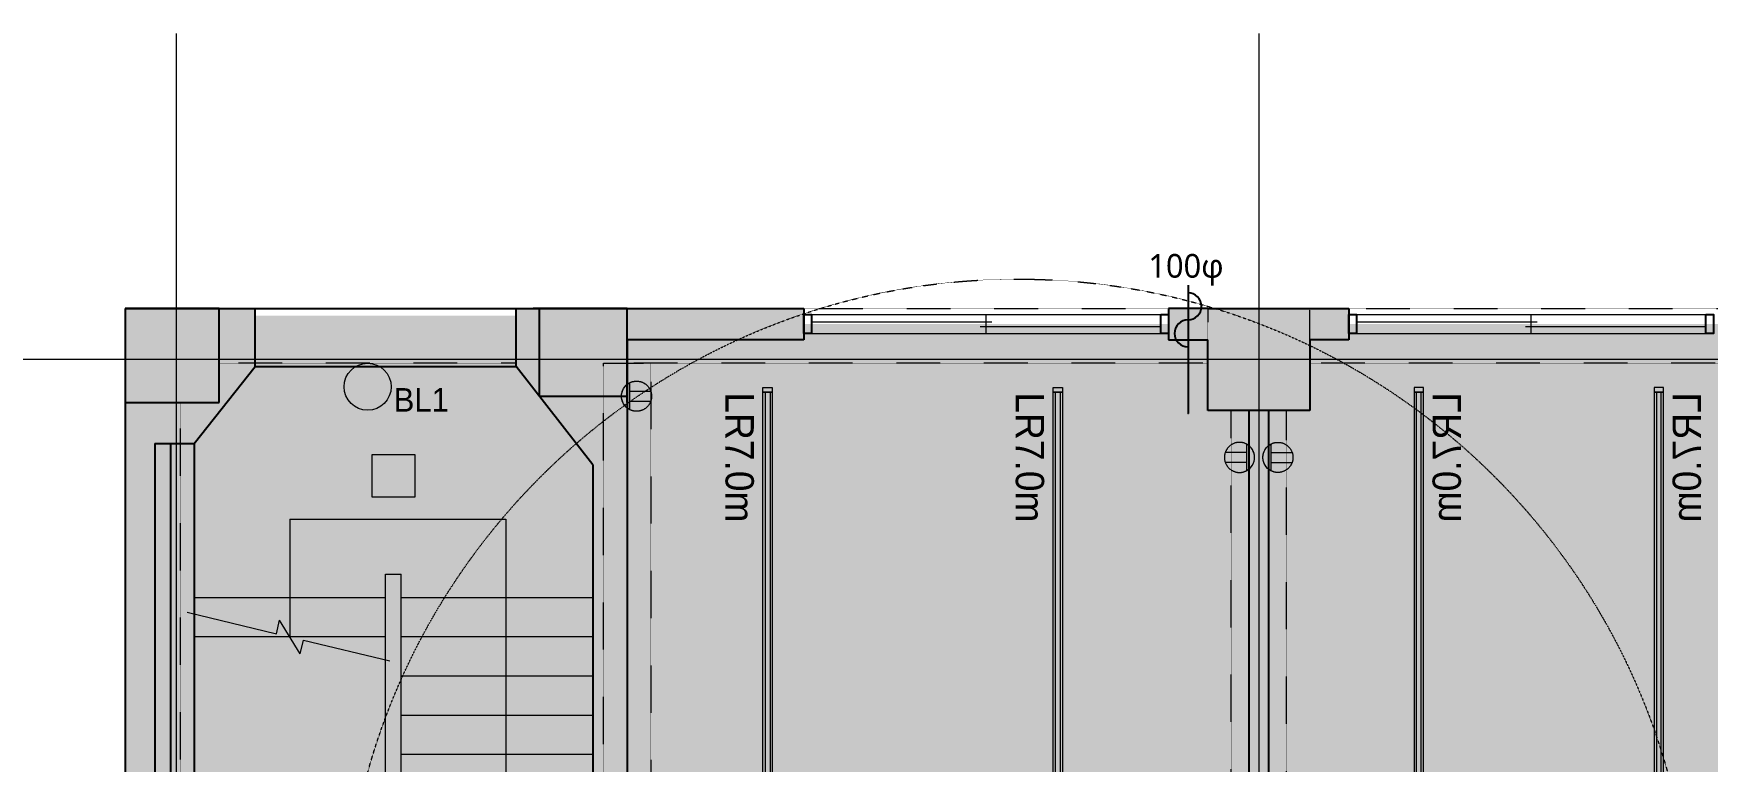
# Model space of a CAD drawing. Header units: millimetres. Extents: x -376000 to 292178, y -193032 to 188048.
# Drawn here: x -82738 to -72068, y 68286 to 72925 of the extents above; entities that cross this region are included whole.
import ezdxf

# ---------------------------------------------------------------- set-up
doc = ezdxf.new("R2010")
doc.units = ezdxf.units.MM
for name, pattern in [('VW-01 短破線', [2.116125, 1.058062, -1.058062]), ('ラインタイプ-1', [2.116531, 1.058062, -1.058469]), ('ラインタイプ-28', [1.058161, 0.705383, -0.352778]), ('ラインタイプ-6', [5.291531, 3.175, -1.058062, 0.352704, -0.705764])]:
    doc.linetypes.add(name, pattern=pattern)
for name, color, linetype, lineweight, true_color in [('02_0.25', 1, 'Continuous', 25, 0xff0000), ('03_0.15', 7, 'Continuous', 15, 0x990099), ('04_0.10', 7, 'Continuous', 9, 0x0099ff), ('05_0.05点線', 9, 'ラインタイプ-28', 5, 0x808080), ('06一点鎖線', 7, 'ラインタイプ-6', 9, 0x9999ff), ('08_ハッチ・色', 7, 'Continuous', 5, 0x888888)]:
    doc.layers.add(name, color=color, linetype=linetype, lineweight=lineweight, true_color=true_color)
for name, color, linetype, lineweight in [('07_文字・記号', 7, 'Continuous', 9), ('_塗（エリア） (2D)', 7, 'Continuous', 5), ('_塗（壁） (2D)', 7, 'Continuous', 5), ('_天井プロット (2D)', 7, 'Continuous', 5), ('_平面図(既存部) (2D)', 7, 'Continuous', 5), ('_平面図（新設） (2D)', 7, 'Continuous', 5), ('_梁 (2D)', 7, 'Continuous', 5)]:
    doc.layers.add(name, color=color, linetype=linetype, lineweight=lineweight)
doc.styles.add('Yu Gothic UI Semilight', font='Yu Gothic UI Semilight.ttf')
doc.styles.add('ＭＳ Ｐゴシック', font='MS PGothic.ttf')

# ---------------------------------------------------------------- blocks, each defined once
blk = doc.blocks.new('塗（エリア） (2D)')
at = {"layer": '08_ハッチ・色', "linetype": 'Continuous', "lineweight": 0, "true_color": 0xbbbbbb, "transparency": 33554559}
blk.add_hatch(color=9, dxfattribs=at).paths.add_polyline_path([(-82029, 71128), (-79029, 71128), (-79029, 65274), (-82029, 65274)])
at = {"layer": '08_ハッチ・色', "linetype": 'Continuous', "lineweight": 0, "true_color": 0x98d8ff, "transparency": 33554559}
for points in [[(-79029, 71074), (-74929, 71074), (-74929, 63569), (-79029, 63569)], [(-74929, 71074), (-71479, 71074), (-71479, 63569), (-74929, 63569)]]:
    blk.add_hatch(color=141, dxfattribs=at).paths.add_polyline_path(points)
blk = doc.blocks.new('塗（壁） (2D)')
at = {"layer": '02_0.25', "linetype": 'Continuous', "lineweight": 0, "true_color": 0xaaaaaa}
for points in [[(-82154, 71174), (-81326, 71174), (-81326, 70804), (-81714, 70312), (-82154, 70312)], [(-75504, 70974), (-75504, 71174), (-75254, 71174), (-75254, 70974)], [(-75254, 71174), (-74604, 71174), (-74604, 70524), (-75254, 70524)], [(-74604, 70974), (-74604, 71174), (-74354, 71174), (-74354, 70974)], [(-82154, 70312), (-81964, 70312), (-81964, 65199), (-82154, 65199)], [(-82154, 70312), (-81964, 70312), (-81964, 65199), (-82154, 65199)]]:
    blk.add_hatch(color=253, dxfattribs=at).paths.add_polyline_path(points)
at = {"layer": '08_ハッチ・色', "linetype": 'Continuous', "lineweight": 0, "true_color": 0xaaaaaa}
blk.add_hatch(color=253, dxfattribs=at).paths.add_polyline_path([(-79661, 71174), (-77829, 71174), (-77829, 70974), (-78954, 70974), (-78954, 63524), (-79174, 63524), (-79174, 70176), (-79661, 70804)])
at = {"layer": '08_ハッチ・色', "linetype": 'Continuous', "lineweight": 0}
blk.add_hatch(color=120, dxfattribs=at).paths.add_polyline_path([(-74991, 70524), (-74866, 70524), (-74866, 64624), (-74991, 64624)])
at = {"layer": '08_ハッチ・色', "color": 253, "linetype": 'Continuous', "true_color": 0xaaaaaa}
for points in [[(-82154, 70574), (-81554, 70574), (-82154, 71174), (-81554, 71174)], [(-79514, 70614), (-78954, 70614), (-79514, 71174), (-78954, 71174)]]:
    blk.add_solid(points, dxfattribs=at)
blk = doc.blocks.new('グループ-31')
at = {"layer": '02_0.25', "flags": 128}
for points in [[(-1162, 60), (-1113, 60), (-1113, -60), (-1162, -60)], [(1113, 60), (1162, 60), (1162, -60), (1113, -60)]]:
    blk.add_lwpolyline(points, close=True, dxfattribs=at)
at = {"layer": '03_0.15'}
for p, q in [((-1113, 15), (37, 15)), ((0, -60), (0, 60)), ((-37, -15), (1113, -15))]:
    blk.add_line(p, q, dxfattribs=at)
at = {"layer": '04_0.10'}
for p, q in [((-1113, 60), (1113, 60)), ((-1113, -60), (1113, -60))]:
    blk.add_line(p, q, dxfattribs=at)
blk = doc.blocks.new('シンボル-2')
at = {"layer": '02_0.25', "color": 7}
blk.add_blockref('グループ-31', (0, 0), dxfattribs=at)
blk = doc.blocks.new('平面図(既存部) (2D)')
at = {"layer": '02_0.25'}
for p, q in [((-82153.728, 71173.559), (-82153.728, 63673.559)), ((-82153.728, 71173.559), (-77828.728, 71173.559)), ((-82153.728, 71173.559), (-82153.728, 70573.559)), ((-81553.728, 71173.559), (-82153.728, 71173.559)), ((-81553.728, 70573.559), (-81553.728, 71173.559)), ((-81325.688, 70803.559), (-81325.688, 71173.559)), ((-79661.343, 70803.559), (-79661.343, 71173.559)), ((-79513.728, 71173.559), (-79513.728, 70613.559)), ((-78953.728, 70573.559), (-78953.728, 71173.559)), ((-77828.728, 71173.559), (-77828.728, 70973.559)), ((-75503.728, 71173.559), (-75503.728, 70973.559)), ((-75253.728, 71173.559), (-75503.728, 71173.559)), ((-75253.728, 71173.559), (-74603.728, 71173.559)), ((-74603.728, 71173.559), (-74353.728, 71173.559)), ((-74353.728, 71173.559), (-74353.728, 70973.559)), ((-78953.728, 70973.559), (-78953.728, 65198.559)), ((-77828.728, 70973.559), (-78953.728, 70973.559)), ((-75503.728, 70973.559), (-75253.728, 70973.559)), ((-75253.342, 70523.559), (-75253.728, 70973.559)), ((-74353.728, 70973.559), (-74603.728, 70973.559)), ((-74603.728, 70973.559), (-74603.728, 70523.559)), ((-81713.728, 70311.755), (-81325.688, 70803.559)), ((-81325.688, 70803.559), (-79661.343, 70803.559)), ((-79173.728, 70175.932), (-79661.343, 70803.559)), ((-82153.728, 70573.559), (-81553.728, 70573.559)), ((-79513.728, 70613.559), (-78953.728, 70613.559)), ((-74603.728, 70523.559), (-75253.342, 70523.559)), ((-81963.728, 70311.755), (-81963.728, 65348.559)), ((-81963.728, 70311.755), (-81713.728, 70311.755)), ((-81863.728, 70311.755), (-81863.728, 65348.559)), ((-81713.728, 70311.755), (-81713.728, 65348.559)), ((-79173.728, 70175.932), (-79173.728, 65198.559))]:
    blk.add_line(p, q, dxfattribs=at)
at = {"layer": '04_0.10'}
for p, q in [((-81103.728, 69830), (-79726.235, 69830.366)), ((-81103.728, 69830), (-81103.728, 69080)), ((-79726.235, 69830.366), (-79726.235, 67580)), ((-80493.728, 69480), (-80393.728, 69480)), ((-80493.728, 67580), (-80493.728, 69480)), ((-80393.728, 67480), (-80393.728, 69480)), ((-80493.728, 69330), (-81713.728, 69330)), ((-79173.728, 69330), (-80393.728, 69330)), ((-81757.975, 69237.07), (-81189.675, 69100.634)), ((-81189.675, 69100.634), (-81169.041, 69186.58)), ((-81038.416, 68973.42), (-81169.041, 69186.58)), ((-80493.728, 69080), (-81713.728, 69080)), ((-81038.416, 68973.42), (-81017.782, 69059.366)), ((-81017.782, 69059.366), (-80466.405, 68926.993)), ((-79173.728, 69080), (-80393.728, 69080)), ((-79173.728, 68830), (-80393.728, 68830)), ((-79173.728, 68580), (-80393.728, 68580)), ((-79173.728, 68330), (-80393.728, 68330))]:
    blk.add_line(p, q, dxfattribs=at)
at = {"layer": '06一点鎖線'}
for p, q in [((-81828.728, 72925.18), (-81828.728, 54925.18)), ((-74928.728, 72925.18), (-74928.728, 54925.18)), ((-50528.728, 70848.559), (-85528.728, 70848.559))]:
    blk.add_line(p, q, dxfattribs=at)
at = {"layer": '04_0.10', "color": 7}
for p in [(-76666.228, 71073.559), (-73191.228, 71073.559)]:
    blk.add_blockref('シンボル-2', p, dxfattribs=at)
blk = doc.blocks.new('平面図（新設） (2D)')
at = {"layer": '02_0.25'}
for p, q in [((-78953.728, 71173.559), (-79553.728, 71173.559)), ((-74991.228, 70523.559), (-74991.228, 64623.559)), ((-74866.228, 70523.559), (-74866.228, 64623.559))]:
    blk.add_line(p, q, dxfattribs=at)
blk = doc.blocks.new('LR4m')
at = {"layer": '07_文字・記号', "color": 160, "linetype": 'Continuous', "lineweight": 5, "true_color": 0x003dff, "transparency": 33554687, "flags": 128}
for points in [[(48, 4945), (48, 5045), (108, 5045), (108, 4945)], [(48, -1690), (48, 4945), (108, 4945), (108, -1690)], [(62, -1690), (62, 4945), (92, 4945), (92, -1690)], [(48, -1720), (48, -1690), (108, -1690), (108, -1720)]]:
    blk.add_lwpolyline(points, close=True, dxfattribs=at)
at = {"layer": '07_文字・記号', "color": 160, "true_color": 0x003dff, "insert": (257, -1275), "char_height": 180.9, "attachment_point": 5, "rotation": 90, "line_spacing_factor": 1.007907, "style": 'ＭＳ Ｐゴシック'}
blk.add_mtext('LR7.0m', dxfattribs=at)
blk = doc.blocks.new('2口コンセント')
at = {"layer": '07_文字・記号', "linetype": 'Continuous', "lineweight": 0, "true_color": 0x63c3ff}
blk.add_hatch(color=151, dxfattribs=at).paths.add_polyline_path([(96, 0), (96, -6), (95, -13), (94, -19), (93, -25), (91, -31), (89, -37), (86, -42), (83, -48), (80, -53), (76, -59), (72, -63), (68, -68), (63, -72), (59, -76), (53, -80), (48, -83), (42, -86), (37, -89), (31, -91), (25, -93), (19, -94), (13, -95), (6, -96), (0, -96), (-6, -96), (-13, -95), (-19, -94), (-25, -93), (-31, -91), (-37, -89), (-42, -86), (-48, -83), (-53, -80), (-59, -76), (-63, -72), (-68, -68), (-72, -63), (-76, -59), (-80, -53), (-83, -48), (-86, -42), (-89, -37), (-91, -31), (-93, -25), (-94, -19), (-95, -13), (-96, -6), (-96, 0), (-96, 6), (-95, 13), (-94, 19), (-93, 25), (-91, 31), (-89, 37), (-86, 42), (-83, 48), (-80, 53), (-76, 59), (-72, 63), (-68, 68), (-63, 72), (-59, 76), (-53, 80), (-48, 83), (-42, 86), (-37, 89), (-31, 91), (-25, 93), (-19, 94), (-13, 95), (-6, 96), (0, 96), (6, 96), (13, 95), (19, 94), (25, 93), (31, 91), (37, 89), (42, 86), (48, 83), (53, 80), (59, 76), (63, 72), (68, 68), (72, 63), (76, 59), (80, 53), (83, 48), (86, 42), (89, 37), (91, 31), (93, 25), (94, 19), (95, 13), (96, 6)])
at = {"layer": '07_文字・記号', "linetype": 'Continuous', "lineweight": 0}
h = blk.add_hatch(color=7, dxfattribs=at)
edge = h.paths.add_edge_path()
edge.add_arc((0, 0), 96, 27.8181, 90)
edge.add_arc((0, 0), 96, 90, 152.1819)
edge.add_line((-85, 45), (85, 45))
at = {"layer": '07_文字・記号', "color": 7, "linetype": 'Continuous', "lineweight": 5}
for p, q in [((-32, 45), (-32, -91)), ((32, 45), (32, -91))]:
    blk.add_line(p, q, dxfattribs=at)
at = {"layer": '07_文字・記号', "color": 7, "linetype": 'Continuous', "lineweight": 5, "flags": 128}
blk.add_lwpolyline([(85, 45, 0.278179), (0, 96, 0.278179), (-85, 45), (85, 45)], format="xyb", close=True, dxfattribs=at)
at = {"layer": '07_文字・記号', "color": 7, "linetype": 'Continuous', "lineweight": 5}
blk.add_open_spline([(96, 0), (96, -26), (70, -70), (26, -96), (-26, -96), (-70, -70), (-96, -26), (-96, 26), (-70, 70), (-26, 96), (26, 96), (70, 70), (96, 26), (96, 0)], degree=2, dxfattribs=at)
blk = doc.blocks.new('非常用照明-階段')
at = {"layer": '07_文字・記号', "linetype": 'Continuous', "lineweight": 0, "true_color": 0x00d136}
blk.add_hatch(color=102, dxfattribs=at).paths.add_polyline_path([(-136, 161), (136, 161), (136, -111), (-136, -111)])
at = {"layer": '07_文字・記号', "color": 92, "true_color": 0x14b500, "flags": 128}
blk.add_lwpolyline([(-136, 161), (136, 161), (136, -111), (-136, -111)], close=True, dxfattribs=at)
blk = doc.blocks.new('天井プロット (2D)')
at = {"layer": '02_0.25'}
blk.add_line((-75379, 71321), (-75379, 70503), dxfattribs=at)
at = {"layer": '02_0.25', "lineweight": 25, "flags": 128}
blk.add_lwpolyline([(-75378, 70504), (-75379, 70503), (-75379, 70504)], dxfattribs=at)
at = {"layer": '02_0.25'}
for centre, start, end in [((-75379, 71186), 270, 90), ((-75379, 71014), 90, 270)]:
    blk.add_arc(centre, 86, start, end, dxfattribs=at)
at = {"layer": '07_文字・記号'}
blk.add_line((-78954, 63614), (-78954, 70974), dxfattribs=at)
at = {"layer": '07_文字・記号', "color": 100, "linetype": 'VW-01 短破線', "true_color": 0x00ff3f}
blk.add_circle((-76465, 67060), 4300, dxfattribs=at)
at = {"layer": '07_文字・記号', "color": 160, "true_color": 0x0036e9}
blk.add_circle((-80608, 70674), 150, dxfattribs=at)
at = {"layer": '07_文字・記号', "color": 7, "transparency": 33554687, "xscale": -1, "rotation": 90}
for p in [(-78894, 70614), (-74806, 70224)]:
    blk.add_blockref('2口コンセント', p, dxfattribs=at)
at = {"layer": '07_文字・記号', "color": 7, "rotation": 180}
for p in [(-77981, 68949), (-76131, 68949)]:
    blk.add_blockref('LR4m', p, dxfattribs=at)
at = {"layer": '07_文字・記号', "color": 7, "xscale": -1, "rotation": 180}
for p in [(-73986, 68949), (-72456, 68949)]:
    blk.add_blockref('LR4m', p, dxfattribs=at)
at = {"layer": '07_文字・記号', "color": 7, "transparency": 33554687, "rotation": 270}
blk.add_blockref('2口コンセント', (-75051, 70224), dxfattribs=at)
at = {"layer": '07_文字・記号', "color": 7}
blk.add_blockref('非常用照明-階段', (-80444, 70082), dxfattribs=at)
at = {"layer": '04_0.10', "insert": (-75632, 71520), "char_height": 150.8, "attachment_point": 1, "line_spacing_factor": 1.005088, "style": 'Yu Gothic UI Semilight'}
blk.add_mtext('100φ', dxfattribs=at)
at = {"layer": '07_文字・記号', "color": 160, "true_color": 0x0036e9, "insert": (-80442, 70666), "char_height": 150.8, "attachment_point": 1, "line_spacing_factor": 1.006498, "style": 'ＭＳ Ｐゴシック'}
blk.add_mtext('BL1', dxfattribs=at)
blk = doc.blocks.new('梁 (2D)')
at = {"layer": '05_0.05点線', "color": 7, "linetype": 'ラインタイプ-1', "flags": 128}
for points in [[(-81553.728, 70823.559), (-81553.728, 71173.559), (-79661.343, 71173.559), (-79661.343, 70823.559)], [(-78953.728, 70823.559), (-78953.728, 71173.559), (-75253.728, 71173.559), (-75253.728, 70823.559)], [(-74603.728, 70823.559), (-74603.728, 71173.559), (-68353.728, 71173.559), (-68353.728, 70823.559)], [(-79103.728, 70823.559), (-78803.728, 70823.559), (-78803.728, 64023.559), (-79103.728, 64023.559)], [(-82153.728, 70573.559), (-81803.728, 70573.559), (-81803.728, 64173.559), (-82153.728, 64173.559)], [(-75103.728, 70523.559), (-74753.728, 70523.559), (-74753.728, 64173.559), (-75103.728, 64173.559)], [(-75103.728, 70523.559), (-74753.728, 70523.559), (-74753.728, 64173.559), (-75103.728, 64173.559)]]:
    blk.add_lwpolyline(points, close=True, dxfattribs=at)

msp = doc.modelspace()

# ---------------------------------------------------------------- block references
at = {"layer": '_塗（エリア） (2D)'}
msp.add_blockref('塗（エリア） (2D)', (0, 0), dxfattribs=at)
at = {"layer": '_塗（壁） (2D)'}
msp.add_blockref('塗（壁） (2D)', (0, 0), dxfattribs=at)

# ---------------------------------------------------------------- next in the draw order: block references
at = {"layer": '_平面図(既存部) (2D)'}
msp.add_blockref('平面図(既存部) (2D)', (0, 0), dxfattribs=at)

# ---------------------------------------------------------------- next in the draw order: block references
at = {"layer": '_平面図（新設） (2D)'}
msp.add_blockref('平面図（新設） (2D)', (0, 0), dxfattribs=at)

# ---------------------------------------------------------------- next in the draw order: block references
at = {"layer": '_天井プロット (2D)'}
msp.add_blockref('天井プロット (2D)', (0, 0), dxfattribs=at)

# ---------------------------------------------------------------- next in the draw order: block references
at = {"layer": '_梁 (2D)'}
msp.add_blockref('梁 (2D)', (0, 0), dxfattribs=at)

doc.saveas('drawing.dxf')
